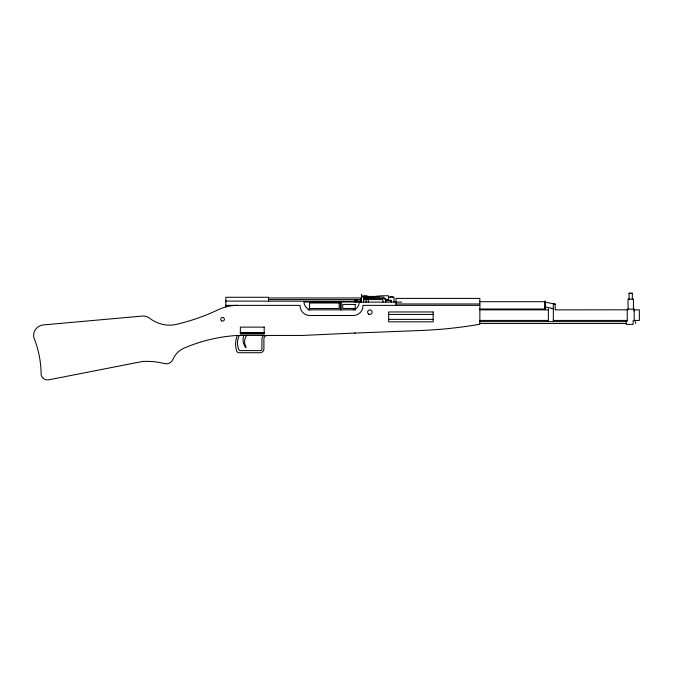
<?xml version="1.0" encoding="UTF-8"?>
<svg xmlns="http://www.w3.org/2000/svg" width="673" height="673" viewBox="0 0 673 673"><rect width="100%" height="100%" fill="white"/><g stroke="black" fill="none" stroke-linecap="round" stroke-linejoin="round"><path stroke-width="1.01" d="M633.882 310.934L633.882 309.126L633.882 309.824L639.35 309.858L639.35 320.432L634.21 320.432M363.672 302.11L363.672 295.901L366.92 295.901L366.92 297.079L370.394 297.079A12.703 12.703 0 0 0 372.472 296.869A66.4 66.4 0 0 1 384.527 295.767L388.481 295.767L388.481 299.561L385.082 299.224A1.565 1.565 0 0 0 384.392 298.097L383.433 297.079L363.672 297.861M389.852 297.155L390.29 296.978A1.8 1.8 0 0 1 392.611 296.978L393.099 297.155M401.663 302.11L359.87 302.11A0.917 0.917 0 0 0 359.088 302.985A7.395 7.395 0 0 1 353.375 309.858M354.486 333.085L420.415 330.51A438.535 438.535 0 0 0 479.849 324.218L479.849 298.4L396.01 298.4L396.01 305.365M355.075 333.042L301.992 335.448L237.308 335.448A159.821 159.821 0 0 0 184.04 348.143A20.855 20.855 0 0 0 173.011 359.323A7.268 7.268 0 0 1 163.934 363.412A73.895 73.895 0 0 0 142.499 361.477L48.7 379.833A6.469 6.469 0 0 1 41.112 374.726A100.243 100.243 0 0 0 33.835 337.543A10.617 10.617 0 0 1 43.308 324.924L142.853 316.024A10.861 10.861 0 0 1 149.591 318.228A34.803 34.803 0 0 0 162.757 324.411A29.696 29.696 0 0 0 176.2 324.411A206.3 206.3 0 0 0 218.052 309.799L219.566 309.109A45.848 45.848 0 0 1 235.651 305.407L237.308 305.365M555.175 309.74L555.175 304.087L544.945 302.152M551.465 308.646L553.324 308.629L544.911 306.821M633.386 309.126L633.529 299.123L627.985 299.123L628.111 309.126M629.087 293.495L632.334 293.495M366.92 296.549L375.29 296.549M361.283 296.944L366.92 296.97M388.481 297.155L394.025 297.155L394.025 302.11M268.502 297.971L360.694 297.971L360.694 302.11M363.672 298.45L385.091 298.45L385.091 299.561M268.502 299.594L360.694 299.594M363.672 299.561L382.945 299.561L382.945 302.11M385.705 300.722L391.232 300.722M225.834 301.075L355.092 301.285M360.694 301.075L356.867 301.075A0.9 0.9 0 0 1 355.495 301.841A0.9 0.9 0 0 1 355.529 300.284A0.9 0.9 0 0 1 356.867 301.092L356.841 300.865M479.849 301.706L544.701 301.706M360.694 302.009L303.893 302.009L304.238 303.851A9.22 9.22 0 0 0 309.757 309.858M396.01 303.977L479.849 303.977M225.834 305.365L300.082 305.365A9.683 9.683 0 0 0 309.757 315.502L353.375 315.502A9.615 9.615 0 0 0 362.94 305.365L479.849 305.365M479.849 309.025L544.701 309.025M307.881 309.858L355.47 309.858M479.849 309.858L548.36 309.858M555.402 309.858L627.631 309.824M388.674 314.434L433.151 314.434M388.674 319.364L433.151 319.364M479.849 320.432L548.36 320.432M553.324 320.432L627.261 320.432M479.849 321.618L626.193 321.618M479.849 323.461L626.193 323.461M240.362 332.74L264.195 332.756M240.362 332.782L264.195 332.799M240.362 332.908L264.195 332.916M555.175 304.087L553.324 304.078L553.324 321.652M635.598 321.618L635.598 323.461M634.21 321.172L634.21 309.126L627.261 309.126L627.261 321.172M633.1 320.71L633.1 324.369L626.193 324.369L626.193 320.71M632.334 299.308L632.334 293.058L629.087 293.058L629.087 299.308M548.36 308.638L548.36 321.652M545.399 301.075L545.399 309.656M544.701 301.075L544.701 309.656M391.232 302.11L391.232 300.259L385.705 300.259L385.705 302.11M379.471 296.549L361.998 296.271L361.628 294.555L361.283 302.11M368.324 297.895L368.324 302.11M366.019 297.895L366.019 302.11M341.236 302.009L341.236 309.858M340.361 302.009L340.361 309.858M268.502 301.075L268.502 297.273L225.834 297.273L225.834 306.93M264.195 335.448A3.954 3.954 0 0 0 261.932 339.015L261.932 349.405A1.203 1.203 0 0 1 260.729 350.608L240.076 350.608A1.405 1.405 0 0 1 238.772 349.733L238.637 349.405A18.533 18.533 0 0 1 238.637 336.651A1.834 1.834 0 0 1 240.362 335.448M237.308 335.448A22.63 22.63 0 0 0 236.366 349.926L236.761 351.213A2.599 2.599 0 0 0 239.125 352.728L260.064 352.728A3.836 3.836 0 0 0 263.387 350.81L263.606 350.364A3.836 3.836 0 0 0 263.9 348.892L263.9 339.049A3.601 3.601 0 0 1 267.501 335.448M243.794 335.448A12.812 12.812 0 0 0 245.578 347.453L246.234 347.251A9.935 9.935 0 0 1 246.73 335.448M354.612 300.713L355.235 302.278A1.43 1.43 0 0 0 356.64 302.312L357.371 301.142L356.698 299.931A1.43 1.43 0 0 0 355.294 299.897L354.612 300.713M339.167 303.001L309.563 303.001L309.563 308.512L339.167 308.512L339.167 303.001M355.226 304.432L342.717 304.432L342.717 308.512L355.226 308.512L355.226 304.432M433.151 311.961L388.674 311.961L388.674 321.829L433.151 321.829L433.151 311.961M264.195 327.12L240.362 327.12L240.362 334.01L264.195 334.01L264.195 327.12M221.526 320.819A1.851 1.851 0 0 0 224.412 319.414A1.851 1.851 0 0 0 221.745 317.622A1.851 1.851 0 0 0 221.526 320.819M368.72 314.114A2.271 2.271 0 0 0 372.127 312.146A2.271 2.271 0 0 0 368.72 310.186A2.271 2.271 0 0 0 368.72 314.114"/></g></svg>
